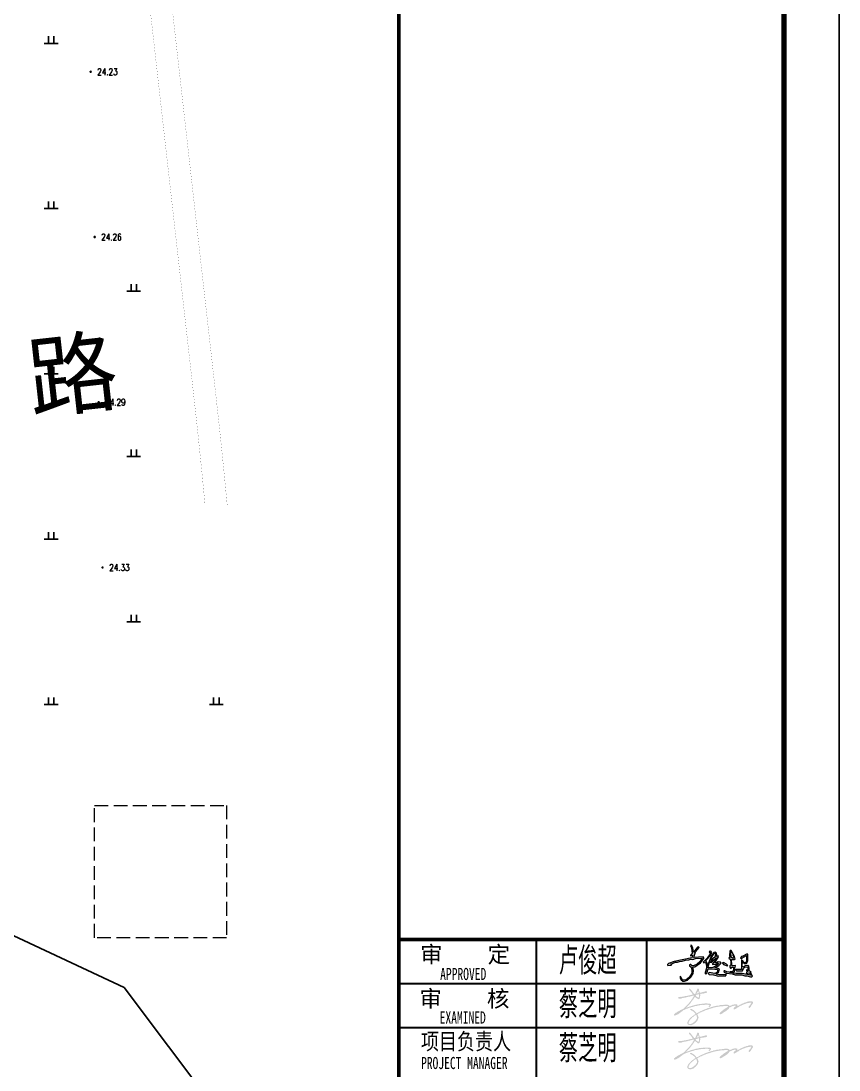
# Model space of a CAD drawing. Extents: x 39519617 to 39520126, y 3727912 to 3728254.
# Drawn here: x 39520052 to 39520126.3, y 3727971.1 to 3728066.3 of the extents above; entities that cross this region are included whole.
import ezdxf
from ezdxf.enums import TextEntityAlignment as Align
from ezdxf.xclip import XClip

# ---------------------------------------------------------------- set-up
doc = ezdxf.new("R2010")
doc.units = 0
doc.header["$LTSCALE"] = 1000
doc.header["$MEASUREMENT"] = 0
doc.header["$XCLIPFRAME"] = 2
doc.linetypes.add('ACAD_ISO04W100', pattern=[30, 24, -3, 0, -3])
doc.linetypes.add('DASH', pattern=[0.35, 0.25, -0.1])
for name, color, linetype in [('0地块辅助线', 62, 'Continuous'), ('ASSIST', 7, 'Continuous'), ('RD-中线', 14, 'Continuous'), ('RD-侧石线', 5, 'Continuous'), ('RD-红线', 7, 'Continuous'), ('周边道路', 7, 'Continuous'), ('图框', 140, 'Continuous'), ('图签文字', 147, 'Continuous'), ('文字-道路名称', 7, 'Continuous'), ('金属', 26, 'Continuous')]:
    doc.layers.add(name, color=color, linetype=linetype)
for name, color, linetype, lineweight in [('302道路', 5, 'Continuous', 0), ('新建消防登高面', 146, 'Continuous', 18), ('签名', 7, 'Continuous', 18)]:
    doc.layers.add(name, color=color, linetype=linetype, lineweight=lineweight)
doc.styles.add('HZ', font='rs.shx', dxfattribs={"width": 0.8, "bigfont": 'hztxt.shx'})
doc.styles.add('宋体', font='')
doc.styles.add('建筑图签-1', font='', dxfattribs={"width": 0.7})
doc.styles.add('建筑图签-2', font='TXT.shx', dxfattribs={"width": 0.5, "bigfont": 'HZTXT.shx'})
doc.styles.get('宋体').set_extended_font_data('SimSun')
doc.styles.get('建筑图签-1').set_extended_font_data('SimHei')

# ---------------------------------------------------------------- blocks, each defined once
blk = doc.blocks.new('用地路网图')
at = {"layer": '0地块辅助线', "color": 62, "ltscale": 2, "flags": 128}
blk.add_lwpolyline([(2168.11, 1794.605), (2263.451, 1840.002), (2304.128, 1850.136), (2319.776, 1859.902), (2331.691, 1879.726), (2338.265, 1910.087), (2360.442, 1934.316), (2431.344, 1964.014), (2450.291, 1984.618), (2478.254, 1994.179), (2509.874, 1979.405), (2533.933, 1947.388), (2560.246, 1935.888), (2679.344, 1971.368), (2853.037, 2023.112), (2940.078, 2027.658)], dxfattribs=at)
at = {"layer": 'RD-中线', "color": 252, "linetype": 'ACAD_ISO04W100', "ltscale": 4, "flags": 128}
blk.add_lwpolyline([(2069.378, 1829.498), (2130.384, 1943.024, -0.246105), (2514.707, 2203.186), (4875.05, 2469.756)], format="xyb", dxfattribs=at)
at = {"layer": 'RD-侧石线', "ltscale": 2, "flags": 128}
blk.add_lwpolyline([(2098.817, 1856.817), (2141.835, 1936.87, -0.246105), (2516.166, 2190.268), (2931.027, 2237.121)], format="xyb", dxfattribs=at)
at = {"layer": 'RD-红线', "ltscale": 2, "flags": 128}
blk.add_lwpolyline([(2102.88, 1858.039), (2144.478, 1935.45, -0.246105), (2516.503, 2187.287), (2929.416, 2233.92)], format="xyb", dxfattribs=at)
blk = doc.blocks.new('sdfgdfgdfgd')
at = {"layer": '周边道路'}
ref = blk.add_blockref('用地路网图', (39518268.287, 3727143.202), dxfattribs=at)
XClip(ref).set_block_clipping_path([(1831.3204261735, 1551.0485816798), (3146.3089819103, 2599.2662372519)])
blk = doc.blocks.new('sdefsdf87dfg54f')
at = {"color": 250}
for p, q in [((520690.572, 3728070.31), (520691.822, 3728070.31)), ((520690.947, 3728070.96), (520690.947, 3728070.31)), ((520691.447, 3728070.96), (520691.447, 3728070.31)), ((520690.947, 3728055.96), (520690.947, 3728055.31)), ((520691.447, 3728055.96), (520691.447, 3728055.31)), ((520690.572, 3728055.31), (520691.822, 3728055.31)), ((520698.447, 3728048.46), (520698.447, 3728047.81)), ((520698.947, 3728048.46), (520698.947, 3728047.81)), ((520698.072, 3728047.81), (520699.322, 3728047.81)), ((520690.947, 3728040.96), (520690.947, 3728040.31)), ((520691.447, 3728040.96), (520691.447, 3728040.31)), ((520690.572, 3728040.31), (520691.822, 3728040.31)), ((520698.447, 3728033.46), (520698.447, 3728032.81)), ((520698.947, 3728033.46), (520698.947, 3728032.81)), ((520698.072, 3728032.81), (520699.322, 3728032.81)), ((520690.947, 3728025.96), (520690.947, 3728025.31)), ((520691.447, 3728025.96), (520691.447, 3728025.31)), ((520690.572, 3728025.31), (520691.822, 3728025.31)), ((520698.447, 3728018.46), (520698.447, 3728017.81)), ((520698.947, 3728018.46), (520698.947, 3728017.81)), ((520698.072, 3728017.81), (520699.322, 3728017.81)), ((520690.572, 3728010.31), (520691.822, 3728010.31)), ((520690.947, 3728010.96), (520690.947, 3728010.31)), ((520691.447, 3728010.96), (520691.447, 3728010.31)), ((520705.572, 3728010.31), (520706.822, 3728010.31)), ((520705.947, 3728010.96), (520705.947, 3728010.31)), ((520706.447, 3728010.96), (520706.447, 3728010.31))]:
    blk.add_line(p, q, dxfattribs=at)
at = {"color": 250, "linetype": 'Continuous'}
for centre, start, end in [((520694.78, 3728067.731), 0, 180), ((520694.78, 3728067.731), 180, 0), ((520695.142, 3728052.735), 0, 180), ((520695.142, 3728052.735), 180, 0), ((520695.504, 3728037.739), 0, 180), ((520695.504, 3728037.739), 180, 0), ((520695.866, 3728022.744), 0, 180), ((520695.866, 3728022.744), 180, 0)]:
    blk.add_arc(centre, 0.05, start, end, dxfattribs=at)
at = {"color": 250, "linetype": 'Continuous', "style": 'HZ', "width": 0.8}
for s, p in [('24.23', (520695.38, 3728067.731)), ('24.26', (520695.742, 3728052.735)), ('24.29', (520696.104, 3728037.739)), ('24.33', (520696.466, 3728022.744))]:
    blk.add_text(s, height=0.6, dxfattribs=at).set_placement(p, align=Align.MIDDLE_LEFT)
blk = doc.blocks.new('ljc')
at = {"linetype": 'Continuous'}
h = blk.add_hatch(color=0, dxfattribs=at)
h.paths.add_polyline_path([(2022.8, 1567.7), (2018.8, 1563.7), (2019.8, 1561.7), (2023.8, 1561.7), (2021.8, 1551.7), (1954.8, 1537.7), (1932.8, 1529.7), (1929.8, 1526.7), (1928.8, 1524.7), (1930.8, 1522.7), (1943.8, 1523.7), (1945.8, 1525.7), (1941.8, 1527.7), (1959.8, 1534.7), (1966.8, 1534.7), (1974.8, 1537.7), (1984.8, 1538.7), (1997.8, 1542.7), (2009.8, 1543.7), (2017.8, 1546.7), (2024.8, 1545.7), (2034.8, 1548.7), (2060.8, 1549.7), (2051.8, 1536.7), (2041.8, 1527.7), (2027.8, 1520.7), (2022.8, 1520.7), (2017.8, 1525.7), (2014.8, 1526.7), (2012.8, 1524.7), (2012.8, 1520.7), (2018.8, 1515.7), (2021.8, 1507.7), (2021.8, 1493.7), (2011.8, 1476.7), (1999.8, 1468.7), (1987.8, 1466.7), (1981.8, 1472.7), (1979.8, 1479.7), (1977.8, 1481.7), (1977.8, 1474.7), (1980.8, 1467.7), (1987.8, 1462.7), (1993.8, 1462.7), (2004.8, 1466.7), (2017.8, 1477.7), (2026.8, 1492.7), (2027.8, 1503.7), (2024.8, 1516.7), (2032.8, 1517.7), (2053.8, 1532.7), (2066.8, 1548.7), (2066.8, 1551.7), (2063.8, 1554.7), (2028.8, 1552.7), (2035.8, 1574.7), (2048.8, 1590.7), (2046.8, 1592.7), (2042.8, 1591.7), (2027.8, 1572.7), (2024.8, 1588.7), (2020.8, 1596.7), (2017.8, 1598.7), (2016.8, 1596.7), (2019.8, 1589.7)])
h.paths.add_polyline_path([(2080.8, 1521.7), (2080.8, 1527.7), (2074.8, 1540.7), (2092.8, 1561.7), (2096.8, 1571.7), (2093.8, 1576.7), (2086.8, 1575.7), (2088.8, 1571.7), (2091.8, 1571.7), (2090.8, 1566.7), (2079.8, 1550.7), (2065.8, 1536.7), (2064.8, 1534.7), (2066.8, 1532.7), (2072.8, 1534.7), (2076.8, 1522.7), (2076.8, 1512.7), (2071.8, 1495.7), (2071.8, 1491.7), (2073.8, 1489.7), (2077.8, 1493.7), (2082.8, 1509.7), (2098.8, 1509.7), (2118.8, 1506.7), (2118.8, 1499.7), (2115.8, 1495.7), (2107.8, 1492.7), (2086.8, 1495.7), (2083.8, 1491.7), (2086.8, 1488.7), (2102.8, 1487.7), (2121.8, 1482.7), (2139.8, 1483.7), (2147.8, 1481.7), (2151.8, 1485.7), (2151.8, 1490.7), (2147.8, 1487.7), (2124.8, 1487.7), (2113.8, 1489.7), (2123.8, 1498.7), (2125.8, 1508.7), (2120.8, 1511.7), (2118.8, 1510.7), (2107.8, 1513.7), (2123.8, 1522.7), (2131.8, 1531.7), (2129.8, 1534.7), (2120.8, 1535.7), (2114.8, 1532.7), (2108.8, 1532.7), (2122.8, 1554.7), (2120.8, 1558.7), (2113.8, 1556.7), (2115.8, 1563.7), (2114.8, 1568.7), (2110.8, 1572.7), (2104.8, 1571.7), (2092.8, 1553.7)])
h.paths.add_polyline_path([(2088.8, 1534.7), (2096.8, 1534.7), (2111.8, 1550.7), (2115.8, 1551.7), (2110.8, 1542.7), (2098.8, 1527.7), (2100.8, 1525.7), (2113.8, 1527.7), (2120.8, 1530.7), (2123.8, 1529.7), (2117.8, 1523.7), (2100.8, 1514.7), (2083.8, 1513.7), (2083.8, 1517.7)], flags=16)
h.paths.add_polyline_path([(2092.8, 1536.7), (2094.8, 1539.7), (2102.8, 1545.7), (2095.8, 1536.7)], flags=16)
h.paths.add_polyline_path([(2092.8, 1543.7), (2093.8, 1548.7), (2105.8, 1567.7), (2108.8, 1568.7), (2110.8, 1566.7), (2107.8, 1553.7), (2103.8, 1549.7)], flags=16)
h.paths.add_polyline_path([(2140.8, 1533.7), (2137.8, 1532.7), (2136.8, 1530.7), (2141.8, 1526.7), (2154.8, 1521.7), (2157.8, 1522.7), (2152.8, 1527.7)])
h.paths.add_polyline_path([(2174.8, 1521.7), (2172.8, 1523.7), (2171.8, 1545.7), (2182.8, 1544.7), (2184.8, 1546.7), (2182.8, 1556.7), (2177.8, 1565.7), (2176.8, 1560.7), (2179.8, 1555.7), (2180.8, 1549.7), (2174.8, 1549.7), (2169.8, 1553.7), (2168.8, 1573.7), (2170.8, 1573.7), (2174.8, 1568.7), (2175.8, 1570.7), (2169.8, 1578.7), (2166.8, 1578.7), (2164.8, 1576.7), (2163.8, 1561.7), (2165.8, 1552.7), (2162.8, 1552.7), (2161.8, 1550.7), (2166.8, 1546.7), (2168.8, 1536.7), (2168.8, 1523.7), (2165.8, 1520.7), (2164.8, 1516.7), (2167.8, 1512.7), (2169.8, 1512.7), (2172.8, 1516.7), (2179.8, 1516.7), (2177.8, 1501.7), (2174.8, 1499.7), (2166.8, 1498.7), (2174.8, 1495.7), (2179.8, 1496.7), (2182.8, 1499.7), (2183.8, 1510.7), (2186.8, 1520.7), (2184.8, 1522.7)])
h.paths.add_polyline_path([(2232.8, 1541.7), (2232.8, 1563.7), (2230.8, 1566.7), (2214.8, 1557.7), (2209.8, 1556.7), (2205.8, 1551.7), (2210.8, 1547.7), (2210.8, 1550.7), (2228.8, 1559.7), (2227.8, 1541.7), (2226.8, 1536.7), (2223.8, 1532.7), (2219.8, 1533.7), (2212.8, 1541.7), (2210.8, 1542.7), (2208.8, 1540.7), (2208.8, 1507.7), (2188.8, 1507.7), (2186.8, 1505.7), (2190.8, 1502.7), (2212.8, 1502.7), (2216.8, 1510.7), (2221.8, 1515.7), (2231.8, 1517.7), (2233.8, 1512.7), (2233.8, 1504.7), (2226.8, 1504.7), (2231.8, 1501.7), (2231.8, 1499.7), (2227.8, 1496.7), (2228.8, 1492.7), (2238.8, 1494.7), (2242.8, 1488.7), (2242.8, 1485.7), (2211.8, 1491.7), (2188.8, 1491.7), (2178.8, 1493.7), (2175.8, 1495.7), (2166.8, 1495.7), (2163.8, 1497.7), (2153.8, 1498.7), (2146.8, 1502.7), (2143.8, 1502.7), (2142.8, 1500.7), (2143.8, 1497.7), (2152.8, 1493.7), (2173.8, 1490.7), (2185.8, 1486.7), (2210.8, 1486.7), (2221.8, 1483.7), (2229.8, 1483.7), (2242.8, 1479.7), (2248.8, 1479.7), (2250.8, 1481.7), (2243.8, 1495.7), (2245.8, 1498.7), (2237.8, 1502.7), (2238.8, 1512.7), (2236.8, 1519.7), (2232.8, 1522.7), (2223.8, 1521.7), (2213.8, 1515.7), (2211.8, 1521.7), (2212.8, 1535.7), (2219.8, 1529.7), (2227.8, 1529.7), (2229.8, 1531.7)])
at = {"color": 0, "linetype": 'Continuous', "elevation": 16426272}
for points in [[(1929.8, 1526.7), (1928.8, 1524.7), (1930.8, 1522.7), (1943.8, 1523.7), (1945.8, 1525.7), (1941.8, 1527.7), (1959.8, 1534.7), (1966.8, 1534.7), (1974.8, 1537.7), (1984.8, 1538.7), (1997.8, 1542.7), (2009.8, 1543.7), (2017.8, 1546.7), (2024.8, 1545.7), (2034.8, 1548.7), (2060.8, 1549.7), (2051.8, 1536.7), (2041.8, 1527.7), (2027.8, 1520.7), (2022.8, 1520.7), (2017.8, 1525.7), (2014.8, 1526.7), (2012.8, 1524.7), (2012.8, 1520.7), (2018.8, 1515.7), (2021.8, 1507.7), (2021.8, 1493.7), (2011.8, 1476.7), (1999.8, 1468.7), (1987.8, 1466.7), (1981.8, 1472.7), (1979.8, 1479.7), (1977.8, 1481.7), (1977.8, 1474.7), (1980.8, 1467.7), (1987.8, 1462.7), (1993.8, 1462.7), (2004.8, 1466.7), (2017.8, 1477.7), (2026.8, 1492.7), (2027.8, 1503.7), (2024.8, 1516.7), (2032.8, 1517.7), (2053.8, 1532.7), (2066.8, 1548.7), (2066.8, 1551.7), (2063.8, 1554.7), (2028.8, 1552.7), (2035.8, 1574.7), (2048.8, 1590.7), (2046.8, 1592.7), (2042.8, 1591.7), (2027.8, 1572.7), (2024.8, 1588.7), (2020.8, 1596.7), (2017.8, 1598.7), (2016.8, 1596.7), (2019.8, 1589.7), (2022.8, 1567.7), (2018.8, 1563.7), (2019.8, 1561.7), (2023.8, 1561.7), (2021.8, 1551.7), (1954.8, 1537.7), (1932.8, 1529.7), (1929.8, 1526.7)], [(2015.8, 1560.7), (2014.8, 1559.7), (2016.8, 1559.7), (2015.8, 1560.7)], [(2016.8, 1561.7), (2015.8, 1560.7), (2018.8, 1560.7), (2016.8, 1561.7)], [(2065.8, 1536.7), (2064.8, 1534.7), (2066.8, 1532.7), (2072.8, 1534.7), (2076.8, 1522.7), (2076.8, 1512.7), (2071.8, 1495.7), (2071.8, 1491.7), (2073.8, 1489.7), (2077.8, 1493.7), (2082.8, 1509.7), (2098.8, 1509.7), (2118.8, 1506.7), (2118.8, 1499.7), (2115.8, 1495.7), (2107.8, 1492.7), (2086.8, 1495.7), (2083.8, 1491.7), (2086.8, 1488.7), (2102.8, 1487.7), (2121.8, 1482.7), (2139.8, 1483.7), (2147.8, 1481.7), (2151.8, 1485.7), (2151.8, 1490.7), (2147.8, 1487.7), (2124.8, 1487.7), (2113.8, 1489.7), (2123.8, 1498.7), (2125.8, 1508.7), (2120.8, 1511.7), (2118.8, 1510.7), (2107.8, 1513.7), (2123.8, 1522.7), (2131.8, 1531.7), (2129.8, 1534.7), (2120.8, 1535.7), (2114.8, 1532.7), (2108.8, 1532.7), (2122.8, 1554.7), (2120.8, 1558.7), (2113.8, 1556.7), (2115.8, 1563.7), (2114.8, 1568.7), (2110.8, 1572.7), (2104.8, 1571.7), (2092.8, 1553.7), (2080.8, 1521.7), (2080.8, 1527.7), (2074.8, 1540.7), (2092.8, 1561.7), (2096.8, 1571.7), (2093.8, 1576.7), (2086.8, 1575.7), (2088.8, 1571.7), (2091.8, 1571.7), (2090.8, 1566.7), (2079.8, 1550.7), (2065.8, 1536.7)], [(2083.8, 1513.7), (2083.8, 1517.7), (2088.8, 1534.7), (2096.8, 1534.7), (2111.8, 1550.7), (2115.8, 1551.7), (2110.8, 1542.7), (2098.8, 1527.7), (2100.8, 1525.7), (2113.8, 1527.7), (2120.8, 1530.7), (2123.8, 1529.7), (2117.8, 1523.7), (2100.8, 1514.7), (2083.8, 1513.7)], [(2092.8, 1543.7), (2093.8, 1548.7), (2105.8, 1567.7), (2108.8, 1568.7), (2110.8, 1566.7), (2107.8, 1553.7), (2103.8, 1549.7), (2092.8, 1543.7)], [(2143.8, 1502.7), (2142.8, 1500.7), (2143.8, 1497.7), (2152.8, 1493.7), (2173.8, 1490.7), (2185.8, 1486.7), (2210.8, 1486.7), (2221.8, 1483.7), (2229.8, 1483.7), (2242.8, 1479.7), (2248.8, 1479.7), (2250.8, 1481.7), (2243.8, 1495.7), (2245.8, 1498.7), (2237.8, 1502.7), (2238.8, 1512.7), (2236.8, 1519.7), (2232.8, 1522.7), (2223.8, 1521.7), (2213.8, 1515.7), (2211.8, 1521.7), (2212.8, 1535.7), (2219.8, 1529.7), (2227.8, 1529.7), (2229.8, 1531.7), (2232.8, 1541.7), (2232.8, 1563.7), (2230.8, 1566.7), (2214.8, 1557.7), (2209.8, 1556.7), (2205.8, 1551.7), (2210.8, 1547.7), (2210.8, 1550.7), (2228.8, 1559.7), (2227.8, 1541.7), (2226.8, 1536.7), (2223.8, 1532.7), (2219.8, 1533.7), (2212.8, 1541.7), (2210.8, 1542.7), (2208.8, 1540.7), (2208.8, 1507.7), (2188.8, 1507.7), (2186.8, 1505.7), (2190.8, 1502.7), (2212.8, 1502.7), (2216.8, 1510.7), (2221.8, 1515.7), (2231.8, 1517.7), (2233.8, 1512.7), (2233.8, 1504.7), (2226.8, 1504.7), (2231.8, 1501.7), (2231.8, 1499.7), (2227.8, 1496.7), (2228.8, 1492.7), (2238.8, 1494.7), (2242.8, 1488.7), (2242.8, 1485.7), (2211.8, 1491.7), (2188.8, 1491.7), (2178.8, 1493.7), (2175.8, 1495.7), (2166.8, 1495.7), (2163.8, 1497.7), (2153.8, 1498.7), (2146.8, 1502.7), (2143.8, 1502.7)], [(2162.8, 1552.7), (2161.8, 1550.7), (2166.8, 1546.7), (2168.8, 1536.7), (2168.8, 1523.7), (2165.8, 1520.7), (2164.8, 1516.7), (2167.8, 1512.7), (2169.8, 1512.7), (2172.8, 1516.7), (2179.8, 1516.7), (2177.8, 1501.7), (2174.8, 1499.7), (2166.8, 1498.7), (2174.8, 1495.7), (2179.8, 1496.7), (2182.8, 1499.7), (2183.8, 1510.7), (2186.8, 1520.7), (2184.8, 1522.7), (2174.8, 1521.7), (2172.8, 1523.7), (2171.8, 1545.7), (2182.8, 1544.7), (2184.8, 1546.7), (2182.8, 1556.7), (2177.8, 1565.7), (2176.8, 1560.7), (2179.8, 1555.7), (2180.8, 1549.7), (2174.8, 1549.7), (2169.8, 1553.7), (2168.8, 1573.7), (2170.8, 1573.7), (2174.8, 1568.7), (2175.8, 1570.7), (2169.8, 1578.7), (2166.8, 1578.7), (2164.8, 1576.7), (2163.8, 1561.7), (2165.8, 1552.7), (2162.8, 1552.7)], [(2176.8, 1568.7), (2175.8, 1569.7), (2174.8, 1566.7), (2176.8, 1564.7), (2176.8, 1568.7)], [(2092.8, 1536.7), (2094.8, 1539.7), (2102.8, 1545.7), (2095.8, 1536.7), (2092.8, 1536.7)], [(2137.8, 1532.7), (2136.8, 1530.7), (2141.8, 1526.7), (2154.8, 1521.7), (2157.8, 1522.7), (2152.8, 1527.7), (2140.8, 1533.7), (2137.8, 1532.7)]]:
    blk.add_lwpolyline(points, dxfattribs=at)
blk = doc.blocks.new('TK')
at = {"layer": '签名'}
h = blk.add_hatch(color=2, dxfattribs=at)
h.dxf.hatch_style = 1
h.paths.add_polyline_path([(546890, 502532), (546890, 502538), (546896, 502544), (546894, 502548), (546902, 502554), (546918, 502578), (546928, 502542)], flags=16)
h.paths.add_polyline_path([(546872, 502494), (546872, 502500), (546882, 502510), (546892, 502510), (546918, 502518), (546932, 502518), (546934, 502480), (546930, 502466), (546926, 502462), (546914, 502460), (546886, 502478)], flags=16)
h.paths.add_polyline_path([(546740, 501992), (546746, 502022), (546754, 502030), (546754, 502038), (546762, 502042), (546766, 502058), (546772, 502060), (546784, 502074), (546792, 502078), (546810, 502102), (546820, 502104), (546836, 502120), (546848, 502126), (546856, 502136), (546872, 502140), (546878, 502146), (546882, 502146), (546884, 502138), (546890, 502132), (546892, 502114), (546896, 502106), (546894, 502076), (546864, 502032), (546860, 502032), (546836, 502008), (546832, 502008), (546804, 501988), (546796, 501988), (546788, 501982), (546750, 501982)], flags=16)
h.paths.add_polyline_path([(546720, 502002), (546718, 502000), (546724, 501980), (546738, 501966), (546758, 501960), (546790, 501958), (546794, 501962), (546824, 501970), (546838, 501978), (546844, 501986), (546854, 501990), (546864, 502002), (546868, 502000), (546870, 502006), (546892, 502026), (546892, 502030), (546900, 502038), (546914, 502062), (546920, 502092), (546926, 502102), (546918, 502112), (546914, 502134), (546910, 502138), (546908, 502148), (546902, 502154), (546902, 502160), (546908, 502160), (546920, 502170), (546936, 502176), (546942, 502184), (546950, 502184), (546958, 502190), (546980, 502196), (546984, 502202), (546990, 502202), (547008, 502212), (547016, 502212), (547018, 502216), (547028, 502218), (547040, 502226), (547048, 502226), (547056, 502232), (547092, 502242), (547096, 502246), (547116, 502250), (547126, 502256), (547134, 502256), (547160, 502266), (547170, 502266), (547190, 502276), (547200, 502274), (547212, 502280), (547236, 502284), (547240, 502288), (547246, 502286), (547252, 502290), (547280, 502292), (547288, 502296), (547424, 502308), (547446, 502306), (547456, 502302), (547460, 502296), (547456, 502288), (547448, 502286), (547440, 502278), (547428, 502274), (547366, 502232), (547358, 502222), (547346, 502216), (547338, 502206), (547334, 502206), (547330, 502198), (547322, 502198), (547318, 502194), (547322, 502190), (547306, 502176), (547308, 502164), (547320, 502154), (547328, 502160), (547336, 502160), (547346, 502168), (547354, 502170), (547382, 502192), (547392, 502196), (547396, 502202), (547404, 502202), (547418, 502214), (547426, 502216), (547474, 502260), (547484, 502278), (547492, 502286), (547498, 502284), (547504, 502290), (547522, 502294), (547524, 502298), (547532, 502298), (547540, 502304), (547568, 502312), (547600, 502312), (547596, 502300), (547588, 502290), (547572, 502282), (547560, 502264), (547564, 502248), (547572, 502244), (547582, 502244), (547588, 502252), (547594, 502252), (547636, 502282), (547650, 502286), (547668, 502304), (547684, 502308), (547690, 502316), (547694, 502314), (547746, 502338), (547754, 502338), (547780, 502350), (547820, 502360), (547824, 502364), (547846, 502364), (547866, 502370), (547880, 502366), (547880, 502356), (547870, 502344), (547870, 502338), (547862, 502330), (547858, 502320), (547846, 502312), (547832, 502290), (547836, 502278), (547844, 502270), (547852, 502272), (547874, 502298), (547880, 502312), (547894, 502328), (547894, 502332), (547902, 502340), (547912, 502358), (547912, 502374), (547900, 502388), (547882, 502392), (547834, 502390), (547818, 502382), (547808, 502384), (547770, 502368), (547748, 502364), (547740, 502356), (547712, 502348), (547686, 502332), (547676, 502330), (547662, 502318), (547656, 502318), (547650, 502312), (547626, 502302), (547632, 502314), (547624, 502334), (547612, 502334), (547606, 502338), (547586, 502338), (547540, 502328), (547526, 502320), (547486, 502306), (547480, 502318), (547464, 502326), (547456, 502324), (547452, 502330), (547428, 502332), (547396, 502330), (547390, 502326), (547370, 502328), (547356, 502326), (547350, 502322), (547314, 502322), (547302, 502318), (547298, 502320), (547290, 502314), (547270, 502316), (547250, 502312), (547244, 502308), (547194, 502300), (547190, 502294), (547164, 502290), (547132, 502278), (547092, 502268), (547086, 502262), (547082, 502264), (547058, 502252), (547046, 502250), (547008, 502232), (547002, 502232), (546988, 502222), (546982, 502222), (546974, 502216), (546966, 502216), (546944, 502202), (546934, 502200), (546924, 502190), (546918, 502190), (546914, 502184), (546908, 502184), (546888, 502172), (546874, 502194), (546850, 502218), (546826, 502236), (546816, 502240), (546804, 502252), (546772, 502252), (546768, 502248), (546782, 502232), (546804, 502220), (546810, 502220), (546854, 502184), (546868, 502166), (546868, 502160), (546852, 502152), (546838, 502140), (546830, 502138), (546822, 502128), (546812, 502124), (546802, 502112), (546792, 502108), (546744, 502058), (546728, 502028), (546728, 502020), (546722, 502014)])
h.paths.add_polyline_path([(546478, 502154), (546476, 502152), (546476, 502142), (546486, 502134), (546508, 502136), (546536, 502150), (546540, 502156), (546554, 502158), (546564, 502168), (546572, 502170), (546580, 502180), (546592, 502184), (546596, 502192), (546602, 502192), (546642, 502226), (546646, 502226), (546652, 502234), (546664, 502236), (546682, 502248), (546694, 502250), (546714, 502260), (546726, 502260), (546732, 502266), (546746, 502268), (546752, 502274), (546772, 502276), (546786, 502284), (546790, 502282), (546794, 502286), (546818, 502290), (546864, 502306), (546876, 502306), (546958, 502324), (546964, 502322), (546994, 502328), (547034, 502326), (547040, 502330), (547092, 502330), (547124, 502324), (547120, 502316), (547110, 502308), (547108, 502298), (547114, 502290), (547124, 502290), (547142, 502308), (547150, 502330), (547144, 502342), (547124, 502350), (547102, 502352), (547090, 502348), (547082, 502352), (547034, 502352), (547014, 502348), (547004, 502350), (546994, 502346), (546984, 502348), (546976, 502344), (546968, 502346), (546934, 502342), (546922, 502336), (546914, 502338), (546898, 502332), (546872, 502330), (546868, 502326), (546866, 502328), (546810, 502310), (546792, 502308), (546784, 502302), (546766, 502300), (546764, 502296), (546698, 502274), (546714, 502294), (546772, 502352), (546804, 502398), (546816, 502410), (546818, 502420), (546826, 502424), (546858, 502474), (546874, 502458), (546900, 502442), (546910, 502432), (546928, 502430), (546940, 502440), (546948, 502452), (546946, 502456), (546950, 502464), (546954, 502496), (546954, 502516), (546950, 502520), (546952, 502524), (546964, 502528), (546970, 502526), (546976, 502530), (546996, 502530), (547002, 502534), (547012, 502532), (547022, 502538), (547062, 502542), (547076, 502552), (547076, 502566), (547068, 502574), (547054, 502574), (547020, 502562), (547006, 502564), (546986, 502554), (546946, 502546), (546934, 502582), (546930, 502616), (546918, 502622), (546904, 502620), (546900, 502616), (546892, 502590), (546884, 502578), (546882, 502568), (546862, 502526), (546856, 502528), (546852, 502524), (546842, 502528), (546776, 502614), (546764, 502624), (546756, 502624), (546750, 502620), (546752, 502602), (546786, 502566), (546820, 502516), (546808, 502514), (546804, 502510), (546776, 502506), (546772, 502502), (546762, 502502), (546718, 502490), (546712, 502492), (546710, 502488), (546668, 502484), (546652, 502478), (546634, 502478), (546622, 502472), (546610, 502472), (546604, 502476), (546600, 502472), (546562, 502472), (546558, 502468), (546558, 502450), (546566, 502440), (546600, 502442), (546608, 502438), (546614, 502446), (546638, 502454), (546644, 502452), (546666, 502460), (546686, 502460), (546692, 502464), (546700, 502464), (546704, 502468), (546710, 502466), (546742, 502476), (546750, 502474), (546766, 502478), (546770, 502484), (546788, 502484), (546798, 502490), (546806, 502488), (546812, 502494), (546838, 502496), (546842, 502494), (546842, 502488), (546832, 502476), (546830, 502468), (546822, 502462), (546816, 502446), (546798, 502424), (546786, 502402), (546778, 502396), (546750, 502358), (546674, 502280), (546644, 502254), (546592, 502230), (546578, 502220), (546564, 502216), (546556, 502208), (546534, 502198), (546518, 502184), (546510, 502184), (546492, 502164)])
h = blk.add_hatch(color=2, dxfattribs=at)
h.dxf.hatch_style = 1
h.paths.add_polyline_path([(546890, 501732), (546890, 501738), (546896, 501744), (546894, 501748), (546902, 501754), (546918, 501778), (546928, 501742)], flags=16)
h.paths.add_polyline_path([(546872, 501694), (546872, 501700), (546882, 501710), (546892, 501710), (546918, 501718), (546932, 501718), (546934, 501680), (546930, 501666), (546926, 501662), (546914, 501660), (546886, 501678)], flags=16)
h.paths.add_polyline_path([(546740, 501192), (546746, 501222), (546754, 501230), (546754, 501238), (546762, 501242), (546766, 501258), (546772, 501260), (546784, 501274), (546792, 501278), (546810, 501302), (546820, 501304), (546836, 501320), (546848, 501326), (546856, 501336), (546872, 501340), (546878, 501346), (546882, 501346), (546884, 501338), (546890, 501332), (546892, 501314), (546896, 501306), (546894, 501276), (546864, 501232), (546860, 501232), (546836, 501208), (546832, 501208), (546804, 501188), (546796, 501188), (546788, 501182), (546750, 501182)], flags=16)
h.paths.add_polyline_path([(546720, 501202), (546718, 501200), (546724, 501180), (546738, 501166), (546758, 501160), (546790, 501158), (546794, 501162), (546824, 501170), (546838, 501178), (546844, 501186), (546854, 501190), (546864, 501202), (546868, 501200), (546870, 501206), (546892, 501226), (546892, 501230), (546900, 501238), (546914, 501262), (546920, 501292), (546926, 501302), (546918, 501312), (546914, 501334), (546910, 501338), (546908, 501348), (546902, 501354), (546902, 501360), (546908, 501360), (546920, 501370), (546936, 501376), (546942, 501384), (546950, 501384), (546958, 501390), (546980, 501396), (546984, 501402), (546990, 501402), (547008, 501412), (547016, 501412), (547018, 501416), (547028, 501418), (547040, 501426), (547048, 501426), (547056, 501432), (547092, 501442), (547096, 501446), (547116, 501450), (547126, 501456), (547134, 501456), (547160, 501466), (547170, 501466), (547190, 501476), (547200, 501474), (547212, 501480), (547236, 501484), (547240, 501488), (547246, 501486), (547252, 501490), (547280, 501492), (547288, 501496), (547424, 501508), (547446, 501506), (547456, 501502), (547460, 501496), (547456, 501488), (547448, 501486), (547440, 501478), (547428, 501474), (547366, 501432), (547358, 501422), (547346, 501416), (547338, 501406), (547334, 501406), (547330, 501398), (547322, 501398), (547318, 501394), (547322, 501390), (547306, 501376), (547308, 501364), (547320, 501354), (547328, 501360), (547336, 501360), (547346, 501368), (547354, 501370), (547382, 501392), (547392, 501396), (547396, 501402), (547404, 501402), (547418, 501414), (547426, 501416), (547474, 501460), (547484, 501478), (547492, 501486), (547498, 501484), (547504, 501490), (547522, 501494), (547524, 501498), (547532, 501498), (547540, 501504), (547568, 501512), (547600, 501512), (547596, 501500), (547588, 501490), (547572, 501482), (547560, 501464), (547564, 501448), (547572, 501444), (547582, 501444), (547588, 501452), (547594, 501452), (547636, 501482), (547650, 501486), (547668, 501504), (547684, 501508), (547690, 501516), (547694, 501514), (547746, 501538), (547754, 501538), (547780, 501550), (547820, 501560), (547824, 501564), (547846, 501564), (547866, 501570), (547880, 501566), (547880, 501556), (547870, 501544), (547870, 501538), (547862, 501530), (547858, 501520), (547846, 501512), (547832, 501490), (547836, 501478), (547844, 501470), (547852, 501472), (547874, 501498), (547880, 501512), (547894, 501528), (547894, 501532), (547902, 501540), (547912, 501558), (547912, 501574), (547900, 501588), (547882, 501592), (547834, 501590), (547818, 501582), (547808, 501584), (547770, 501568), (547748, 501564), (547740, 501556), (547712, 501548), (547686, 501532), (547676, 501530), (547662, 501518), (547656, 501518), (547650, 501512), (547626, 501502), (547632, 501514), (547624, 501534), (547612, 501534), (547606, 501538), (547586, 501538), (547540, 501528), (547526, 501520), (547486, 501506), (547480, 501518), (547464, 501526), (547456, 501524), (547452, 501530), (547428, 501532), (547396, 501530), (547390, 501526), (547370, 501528), (547356, 501526), (547350, 501522), (547314, 501522), (547302, 501518), (547298, 501520), (547290, 501514), (547270, 501516), (547250, 501512), (547244, 501508), (547194, 501500), (547190, 501494), (547164, 501490), (547132, 501478), (547092, 501468), (547086, 501462), (547082, 501464), (547058, 501452), (547046, 501450), (547008, 501432), (547002, 501432), (546988, 501422), (546982, 501422), (546974, 501416), (546966, 501416), (546944, 501402), (546934, 501400), (546924, 501390), (546918, 501390), (546914, 501384), (546908, 501384), (546888, 501372), (546874, 501394), (546850, 501418), (546826, 501436), (546816, 501440), (546804, 501452), (546772, 501452), (546768, 501448), (546782, 501432), (546804, 501420), (546810, 501420), (546854, 501384), (546868, 501366), (546868, 501360), (546852, 501352), (546838, 501340), (546830, 501338), (546822, 501328), (546812, 501324), (546802, 501312), (546792, 501308), (546744, 501258), (546728, 501228), (546728, 501220), (546722, 501214)])
h.paths.add_polyline_path([(546478, 501354), (546476, 501352), (546476, 501342), (546486, 501334), (546508, 501336), (546536, 501350), (546540, 501356), (546554, 501358), (546564, 501368), (546572, 501370), (546580, 501380), (546592, 501384), (546596, 501392), (546602, 501392), (546642, 501426), (546646, 501426), (546652, 501434), (546664, 501436), (546682, 501448), (546694, 501450), (546714, 501460), (546726, 501460), (546732, 501466), (546746, 501468), (546752, 501474), (546772, 501476), (546786, 501484), (546790, 501482), (546794, 501486), (546818, 501490), (546864, 501506), (546876, 501506), (546958, 501524), (546964, 501522), (546994, 501528), (547034, 501526), (547040, 501530), (547092, 501530), (547124, 501524), (547120, 501516), (547110, 501508), (547108, 501498), (547114, 501490), (547124, 501490), (547142, 501508), (547150, 501530), (547144, 501542), (547124, 501550), (547102, 501552), (547090, 501548), (547082, 501552), (547034, 501552), (547014, 501548), (547004, 501550), (546994, 501546), (546984, 501548), (546976, 501544), (546968, 501546), (546934, 501542), (546922, 501536), (546914, 501538), (546898, 501532), (546872, 501530), (546868, 501526), (546866, 501528), (546810, 501510), (546792, 501508), (546784, 501502), (546766, 501500), (546764, 501496), (546698, 501474), (546714, 501494), (546772, 501552), (546804, 501598), (546816, 501610), (546818, 501620), (546826, 501624), (546858, 501674), (546874, 501658), (546900, 501642), (546910, 501632), (546928, 501630), (546940, 501640), (546948, 501652), (546946, 501656), (546950, 501664), (546954, 501696), (546954, 501716), (546950, 501720), (546952, 501724), (546964, 501728), (546970, 501726), (546976, 501730), (546996, 501730), (547002, 501734), (547012, 501732), (547022, 501738), (547062, 501742), (547076, 501752), (547076, 501766), (547068, 501774), (547054, 501774), (547020, 501762), (547006, 501764), (546986, 501754), (546946, 501746), (546934, 501782), (546930, 501816), (546918, 501822), (546904, 501820), (546900, 501816), (546892, 501790), (546884, 501778), (546882, 501768), (546862, 501726), (546856, 501728), (546852, 501724), (546842, 501728), (546776, 501814), (546764, 501824), (546756, 501824), (546750, 501820), (546752, 501802), (546786, 501766), (546820, 501716), (546808, 501714), (546804, 501710), (546776, 501706), (546772, 501702), (546762, 501702), (546718, 501690), (546712, 501692), (546710, 501688), (546668, 501684), (546652, 501678), (546634, 501678), (546622, 501672), (546610, 501672), (546604, 501676), (546600, 501672), (546562, 501672), (546558, 501668), (546558, 501650), (546566, 501640), (546600, 501642), (546608, 501638), (546614, 501646), (546638, 501654), (546644, 501652), (546666, 501660), (546686, 501660), (546692, 501664), (546700, 501664), (546704, 501668), (546710, 501666), (546742, 501676), (546750, 501674), (546766, 501678), (546770, 501684), (546788, 501684), (546798, 501690), (546806, 501688), (546812, 501694), (546838, 501696), (546842, 501694), (546842, 501688), (546832, 501676), (546830, 501668), (546822, 501662), (546816, 501646), (546798, 501624), (546786, 501602), (546778, 501596), (546750, 501558), (546674, 501480), (546644, 501454), (546592, 501430), (546578, 501420), (546564, 501416), (546556, 501408), (546534, 501398), (546518, 501384), (546510, 501384), (546492, 501364)])
at = {"layer": '图框'}
blk.add_lwpolyline([(465375, 548714), (549475, 548714), (549475, 489314), (465375, 489314)], close=True, dxfattribs=at)
blk.add_lwpolyline([(465375, 548714), (549475, 548714), (549475, 489314), (465375, 489314)], close=True, dxfattribs=at)
at = {"layer": '图框', "const_width": 100}
blk.add_lwpolyline([(548475, 490314), (548475, 547714), (467875, 547714), (467875, 490314)], close=True, dxfattribs=at)
at = {"layer": '图框'}
for points, const_width in [([(541480, 490314), (541480, 547714)], 70), ([(548480, 503514), (541480, 503514)], 70), ([(541480, 503514), (548480, 503514)], 70), ([(543979, 497114), (543980, 503514)], 35), ([(545980, 497114), (545980, 503514)], 35), ([(541480, 502714), (548480, 502714)], 35), ([(541480, 501914), (548480, 501914)], 35)]:
    blk.add_lwpolyline(points, dxfattribs=dict(at, const_width=const_width))
at = {"layer": '签名', "color": 2, "xscale": 4.799999999813735, "yscale": 4.799999999813735, "zscale": 4.799999999813735}
blk.add_blockref('ljc', (537099, 495734, -78846106), dxfattribs=at)
at = {"layer": '图框', "style": '建筑图签-1', "width": 0.7}
for s, p in [('APPROVED ', (542231, 502778)), ('EXAMINED  ', (542222, 501988, -1799)), ('PROJECT MANAGER', (541884, 501162, -1799))]:
    blk.add_text(s, height=220, dxfattribs=at).set_placement(p)
at = {"layer": '图签文字', "color": 7, "style": '建筑图签-1'}
for s, p in [('审    定', (541868, 503093)), ('审    核', (541855, 502291))]:
    blk.add_text(s, height=300, dxfattribs=at).set_placement(p)
at = {"layer": '图签文字', "color": 1, "style": '建筑图签-2', "width": 0.7}
for s, p in [('卢俊超', (544386, 502876)), ('蔡芝明', (544386, 502085)), ('蔡芝明', (544386, 501285))]:
    blk.add_text(s, height=500, dxfattribs=at).set_placement(p)
at = {"layer": '图签文字', "color": 7, "style": '建筑图签-1', "width": 0.8}
blk.add_text('项目负责人', height=300, dxfattribs=at).set_placement((541882, 501514))

msp = doc.modelspace()

# ---------------------------------------------------------------- linework, layer by layer
at = {"layer": '302道路', "ltscale": 0.001, "const_width": 0.01}
for points in [[(39520066.152, 3728186.289), (39520052.282, 3728168.626), (39520067.723, 3728031.914, -0.004711), (39520068.711, 3728022.354, -0.004711)], [(39520079.033, 3728186.136), (39520067.557, 3728184.84), (39520054.362, 3728168.036), (39520069.71, 3728032.138, -0.004803), (39520070.72, 3728022.354, -0.004803)]]:
    msp.add_lwpolyline(points, format="xyb", dxfattribs=at)
at = {"layer": '新建消防登高面', "color": 2, "linetype": 'DASH', "ltscale": 0.005}
msp.add_lwpolyline([(39520058.659, 3727995.121), (39520070.659, 3727995.121), (39520070.659, 3727983.121), (39520058.659, 3727983.121), (39520058.659, 3727995.121)], dxfattribs=at)

# ---------------------------------------------------------------- block references
at = {"xscale": 0.005, "yscale": 0.005, "zscale": 0.005}
msp.add_blockref('TK', (39517378.896, 3725465.394), dxfattribs=at)
at = {"layer": 'ASSIST', "color": 1, "linetype": 'Continuous'}
ref = msp.add_blockref('sdefsdf87dfg54f', (38999363.536, -6.029), dxfattribs=at)
XClip(ref).set_block_clipping_path([(520354.7349407747, 3727922.9909678218), (520722.7349407002, 3728210.0014467258)])
at = {"layer": '金属', "color": 0}
ref = msp.add_blockref('sdfgdfgdfgd', (-716.808, -1143.99), dxfattribs=at)
XClip(ref).set_block_clipping_path([(39520435.0788594857, 3729060.9528963021), (39520803.0788489655, 3729347.9636006849)])

# ---------------------------------------------------------------- texts
at = {"layer": '文字-道路名称', "ltscale": 0.5, "style": '宋体'}
msp.add_text('路', height=6, rotation=6.33807, dxfattribs=at).set_placement((39520056.66, 3728034.244), align=Align.MIDDLE_CENTER)

doc.saveas('drawing.dxf')
